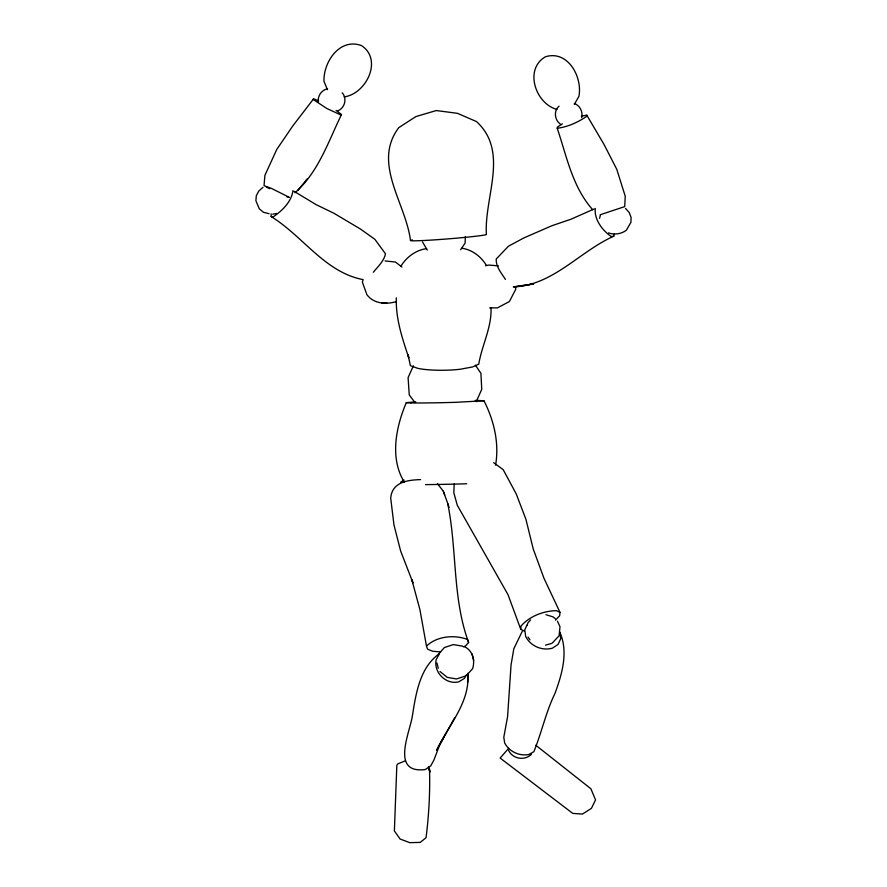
<?xml version="1.0" encoding="UTF-8"?>
<svg xmlns="http://www.w3.org/2000/svg" width="887" height="887" viewBox="0 0 887 887"><rect width="100%" height="100%" fill="white"/><g stroke="black" fill="none" stroke-linecap="round" stroke-linejoin="round"><path stroke-width="1.33" d="M454.754 717.716L436.648 750.269C448.179 725.378 470.232 702.737 467.815 673.621M491.032 307.811C491.819 327.514 481.896 345.165 478.747 364.191L472.605 366.941L460.686 369.169A30.69 5.134 -0.4 0 1 417.633 368.293L410.393 365.677L408.042 354.778L408.774 357.805C402.299 338.379 395.602 318.666 396.323 297.866M467.615 682.358L467.87 673.255M465.331 236.629L465.098 243.06L460.608 249.779M454.199 483.936L453.811 492.706L457.282 505.246L508.04 594.722L520.747 629.315L524.272 631.034M318.289 101.805C317.601 95.885 321.593 89.875 327.58 88.844M592.76 209.775C572.326 186.924 566.76 156.367 557.224 128.282L557.291 127.163L562.391 123.836M581.329 116.097L586.806 115.199L586.75 116.319C578.014 122.284 567.769 126.963 557.224 128.282M581.695 117.638C583.069 111.884 580.009 105.475 574.321 103.491M464.245 646.579C472.704 650.393 475.332 660.371 472.616 668.632L466.895 675.062M520.747 629.315L521.101 625.923C529.872 616.132 543.465 610.877 556.471 610.666L559.996 612.374L559.642 615.766L555.462 620.168M495.567 465.165C499.392 443.167 494.004 420.449 483.969 400.78L479.368 400.503A34.382 0.71 -1.2 0 0 475.21 400.458M595.277 208.456C594.079 219.499 602.473 230.62 611.331 236.574L613.793 236.197L614.203 234.113M599.557 218.291L600.477 214.887M527.011 625.402L527.965 622.785L530.57 619.924M415.748 401.844L406.29 402.654C395.89 427.046 389.537 458.579 404.45 482.295M476.264 401.689L481.741 389.338L480.909 373.283L475.365 365.145M413.375 365.876L408.098 377.574L409.251 394.915L415.016 402.598M295.005 192.745C318.333 172.2 328.057 142.253 341.196 115.133L341.495 114.501L336.106 110.465M526.9 625.191L524.782 629.803L525.681 636.434C530.404 646.102 542.079 651.091 552.379 648.175L558.067 644.439L560.717 638.684L559.808 632.054C568.589 652.089 562.103 673.909 554.996 693.357C545.904 712.039 541.647 732.584 533.874 751.688L528.807 754.538C519.338 756.356 509.182 751.566 504.681 743.018L503.794 737.319L507.586 716.674L511.045 664.984L513.806 648.807L522.321 631.178M318.655 100.796L313.554 98.867L313.266 99.51L326.715 108.436L341.196 115.133M438.832 654.828L436.182 659.584C433.366 672.291 446.006 684.986 458.723 681.837L464.522 678.333L466.518 674.763M443.977 737.164L439.996 744.193L433.832 760.237L430.694 765.936L425.261 769.539C390.923 773.919 409.151 734.192 412.233 716.818C415.815 694.466 419.496 667.49 439.497 653.641M574.31 104.422L578.901 96.395C582.737 77.102 567.88 49.816 545.483 56.757C523.707 69.286 535.659 103.79 556.936 109.434M313.554 98.867L292.81 125.921L276.811 149.371L264.903 175.338L264.049 185.649L271.566 188.465L289.428 197.402M400.835 266.355C406.301 257.197 415.848 250.067 426.547 248.626M297.899 190.328L307.113 179.03M559.054 106.174C553.2 111.052 554.774 120.931 561.138 124.623M373.327 272.287C377.84 266.588 384.049 261.166 385.479 253.782L374.857 239.302L360.488 229.068L334.011 213.312L316.038 204.587L294.085 191.326M438.4 654.307L444.387 647.554L453.301 644.583L462.759 646.202M440.639 651.934L432.634 651.235L427.589 649.173L426.492 646.146C436.615 636.112 454.554 634.438 467.527 639.472L468.624 642.498L465.542 645.88L463.336 646.911M508.639 748.362L500.135 758.052L572.736 813.379L582.426 814.078L591.396 808.379L595.543 799.919L590.897 788.776L535.748 745.213M552.645 642.654L559.087 635.791L559.996 626.654L557.446 621.199M262.973 187.357L258.793 191.004L256.299 195.739L255.899 200.75L259.259 208.755L263.461 212.303L269.094 213.678M337.725 110.908C344.755 108.225 347.438 98.402 342.205 92.791M400.591 482.184L404.04 480.078M531.446 754.338C524.672 761.013 512.553 759.006 508.573 750.347M613.793 236.197C579.643 251.387 552.867 285.57 513.318 286.9L533.608 283.973L515.369 286.723M594.09 208.999L570.818 219.289L551.969 225.697L523.895 237.916L508.462 246.187L496.243 258.993C495.744 266.732 501.521 273.251 505.446 279.427M405.392 760.802L397.72 763.907L396.833 765.348L394.382 830.931L400.081 839.002L409.705 842.65L420.238 842.395L426.048 837.705C428.931 814.987 430.184 791.636 429.508 768.829M465.531 675.983L456.506 678.965L447.17 677.335L440.007 671.503M600.189 214.765L624.714 206.616L625.246 196.26L616.753 169.262L603.925 144.259L586.806 115.199M545.549 645.148L551.98 643.308M344.145 96.871C365.943 94.1 383.173 59.906 361.541 45.603C339.788 37.553 323.411 61.824 323.955 81.26L327.414 89.665M395.602 301.857C385.501 304.496 373.815 303.797 366.93 294.739L362.406 282.254L363.082 279.616C324.83 272.309 302.766 235.931 271.167 216.583L271.145 213.834M485.488 265.701L489.014 265.08L498.472 265.867M272.708 214.177L276.655 213.501M483.969 400.78L455.452 402.332A34.382 0.71 -1.2 0 1 410.825 402.931M420.571 479.612C407.621 479.989 392.087 482.04 390.701 498.084L393.972 524.938L400.625 550.971L412.987 582.87L411.856 579.776L419.917 609.668L426.492 646.146M466.662 483.759L460.054 483.969A41.268 0.843 -1.2 0 1 425.527 484.612M385.058 260.955L395.436 262.02L401.944 267.076M381.975 303.01L386.909 303.099M406.29 402.654L410.881 402.931M271.167 216.583L273.351 216.761C282.232 210.796 291.601 201.571 292.965 190.616M489.691 307.867L497.463 307.878L509.404 301.525L515.735 289.306L515.369 286.678M461.983 248.238C472.194 249.724 481.031 256.576 486.32 265.268M545.982 614.724L552.967 616.853L555.273 618.66M608.526 232.882C614.292 235.066 621.488 233.991 626.366 230.199L630.923 222.349L631.101 217.47L629.205 212.547L625.557 208.445M286.545 196.592L288.33 197.269M266.355 187.013L269.626 188.709M493.649 462.67L503.173 469.644L516.267 494.004L525.913 519.283L533.264 549.075L543.975 578.291L559.996 612.374M437.513 483.692L443.323 491.243L444.697 495.013M528.009 637.054L529.971 639.793M422.522 241.963L427.268 250.056M428.831 769.65L430.151 771.901L428.421 766.701M447.658 503.328C457.193 549.175 452.193 597.838 468.624 642.498M443.323 491.243L449.11 507.32M471.962 653.852L473.691 660.349M436.947 663.055L438.278 668.255M410.47 240.444C405.913 203.201 371.919 163.252 398.773 127.639L415.948 116.552L436.271 110.553L457.426 113.314L476.463 121.552C509.46 151.633 484.014 196.992 486.398 234.501A38.185 1.364 -4.6 0 1 440.772 239.435A38.185 1.364 -4.6 0 1 412.477 239.933"/></g></svg>
